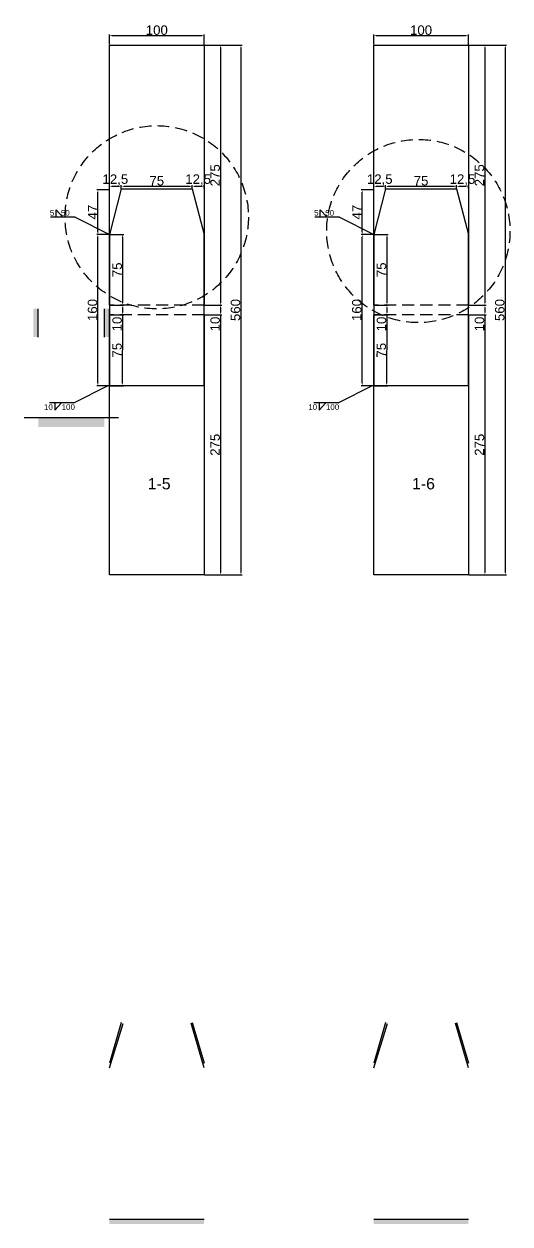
# Model space of a CAD drawing. Header units: millimetres. Extents: x 1455 to 24185, y -7041 to 4772.
# Drawn here: x 21156 to 21670, y 305 to 1574 of the extents above; entities that cross this region are included whole.
import ezdxf

# ---------------------------------------------------------------- set-up
doc = ezdxf.new("R2010")
doc.units = ezdxf.units.MM
doc.linetypes.add('DASHED', pattern=[19.05, 12.7, -6.35])
for name, color, linetype in [('切平处', 3, 'DASHED'), ('尺寸标注', 6, 'Continuous'), ('标号', 4, 'Continuous'), ('焊缝', 250, 'Continuous')]:
    doc.layers.add(name, color=color, linetype=linetype)
doc.styles.get("Standard").update_dxf_attribs({"font": 'arial.ttf'})
doc.dimstyles.new('ISO-25-JHF', dxfattribs={"dimtxt": 10, "dimasz": 2.5, "dimexe": 1.25, "dimexo": 0.625, "dimtad": 1, "dimtxsty": 'Standard', "dimcen": 2.5, "dimadec": 0, "dimazin": 0, "dimtfac": 1, "dimtmove": 0, "dimatfit": 3, "dimfxl": 1, "dimarcsym": 0})

# ---------------------------------------------------------------- blocks, each defined once
blk = doc.blocks.new('*D2601')
at = {"layer": 'Defpoints', "color": 0, "transparency": 16777216}
for p in [(21346.5, 1561.8), (21246.5, 1551.6), (21346.5, 1551.6)]:
    blk.add_point(p, dxfattribs=at)
at = {"layer": '尺寸标注', "color": 0, "lineweight": -2, "transparency": 16777216}
for p, q in [((21246.5, 1552.2), (21246.5, 1563)), ((21249, 1561.8), (21344, 1561.8)), ((21346.5, 1552.2), (21346.5, 1563))]:
    blk.add_line(p, q, dxfattribs=at)
at = {"layer": '尺寸标注', "color": 0, "transparency": 16777216}
for points in [[(21249, 1562.2), (21249, 1561.3), (21246.5, 1561.8)], [(21344, 1562.2), (21344, 1561.3), (21346.5, 1561.8)]]:
    blk.add_solid(points, dxfattribs=at)
at = {"layer": '尺寸标注', "color": 0, "transparency": 16777216, "insert": (21296.5, 1567.5), "char_height": 10, "attachment_point": 5}
blk.add_mtext('100', dxfattribs=at)
blk = doc.blocks.new('*D2602')
at = {"layer": 'Defpoints', "color": 0, "transparency": 16777216}
for p in [(21346.5, 1551.6), (21346.5, 1276.6), (21364, 1276.6)]:
    blk.add_point(p, dxfattribs=at)
at = {"layer": '尺寸标注', "color": 0, "lineweight": -2, "transparency": 16777216}
for p, q in [((21347.1, 1551.6), (21365.2, 1551.6)), ((21364, 1549.1), (21364, 1279.1)), ((21347.1, 1276.6), (21365.2, 1276.6))]:
    blk.add_line(p, q, dxfattribs=at)
at = {"layer": '尺寸标注', "color": 0, "transparency": 16777216}
for points in [[(21363.5, 1549.1), (21364.4, 1549.1), (21364, 1551.6)], [(21363.5, 1279.1), (21364.4, 1279.1), (21364, 1276.6)]]:
    blk.add_solid(points, dxfattribs=at)
at = {"layer": '尺寸标注', "color": 0, "transparency": 16777216, "insert": (21358.2, 1414.1), "char_height": 10, "attachment_point": 5, "rotation": 90}
blk.add_mtext('275', dxfattribs=at)
blk = doc.blocks.new('*D2483')
at = {"layer": 'Defpoints', "color": 0, "transparency": 16777216}
for p in [(21234.3, 1351.6), (21246.5, 1351.6), (21246.5, 1191.6)]:
    blk.add_point(p, dxfattribs=at)
at = {"layer": '尺寸标注', "color": 0, "lineweight": -2, "transparency": 16777216}
for p, q in [((21245.9, 1351.6), (21233.1, 1351.6)), ((21234.3, 1194.1), (21234.3, 1349.1)), ((21245.9, 1191.6), (21233.1, 1191.6))]:
    blk.add_line(p, q, dxfattribs=at)
at = {"layer": '尺寸标注', "color": 0, "transparency": 16777216}
for points in [[(21233.9, 1349.1), (21234.7, 1349.1), (21234.3, 1351.6)], [(21233.9, 1194.1), (21234.7, 1194.1), (21234.3, 1191.6)]]:
    blk.add_solid(points, dxfattribs=at)
at = {"layer": '尺寸标注', "color": 0, "transparency": 16777216, "insert": (21228.6, 1271.6), "char_height": 10, "attachment_point": 5, "rotation": 90}
blk.add_mtext('160', dxfattribs=at)
blk = doc.blocks.new('*D2603')
at = {"layer": 'Defpoints', "color": 0, "transparency": 16777216}
for p in [(21346.5, 1276.6), (21346.5, 1266.6), (21364, 1266.6)]:
    blk.add_point(p, dxfattribs=at)
at = {"layer": '尺寸标注', "color": 0, "lineweight": -2, "transparency": 16777216}
for p, q in [((21347.1, 1276.6), (21365.2, 1276.6)), ((21364, 1274.1), (21364, 1269.1)), ((21347.1, 1266.6), (21365.2, 1266.6)), ((21364, 1266.6), (21364, 1249.5))]:
    blk.add_line(p, q, dxfattribs=at)
at = {"layer": '尺寸标注', "color": 0, "transparency": 16777216}
for points in [[(21363.5, 1274.1), (21364.4, 1274.1), (21364, 1276.6)], [(21363.5, 1269.1), (21364.4, 1269.1), (21364, 1266.6)]]:
    blk.add_solid(points, dxfattribs=at)
at = {"layer": '尺寸标注', "color": 0, "transparency": 16777216, "insert": (21358.2, 1256.8), "char_height": 10, "attachment_point": 5, "rotation": 90}
blk.add_mtext('10', dxfattribs=at)
blk = doc.blocks.new('*D2604')
at = {"layer": 'Defpoints', "color": 0, "transparency": 16777216}
for p in [(21346.5, 1266.6), (21346.5, 991.6), (21364, 991.6)]:
    blk.add_point(p, dxfattribs=at)
at = {"layer": '尺寸标注', "color": 0, "lineweight": -2, "transparency": 16777216}
for p, q in [((21347.1, 1266.6), (21365.2, 1266.6)), ((21364, 1264.1), (21364, 994.1)), ((21347.1, 991.6), (21365.2, 991.6))]:
    blk.add_line(p, q, dxfattribs=at)
at = {"layer": '尺寸标注', "color": 0, "transparency": 16777216}
for points in [[(21363.5, 1264.1), (21364.4, 1264.1), (21364, 1266.6)], [(21363.5, 994.1), (21364.4, 994.1), (21364, 991.6)]]:
    blk.add_solid(points, dxfattribs=at)
at = {"layer": '尺寸标注', "color": 0, "transparency": 16777216, "insert": (21358.2, 1129.1), "char_height": 10, "attachment_point": 5, "rotation": 90}
blk.add_mtext('275', dxfattribs=at)
blk = doc.blocks.new('*D2484')
at = {"layer": 'Defpoints', "color": 0, "transparency": 16777216}
for p in [(21346.5, 1551.6), (21346.5, 991.6), (21385.4, 991.6)]:
    blk.add_point(p, dxfattribs=at)
at = {"layer": '尺寸标注', "color": 0, "lineweight": -2, "transparency": 16777216}
for p, q in [((21347.1, 1551.6), (21386.7, 1551.6)), ((21385.4, 1549.1), (21385.4, 994.1)), ((21347.1, 991.6), (21386.7, 991.6))]:
    blk.add_line(p, q, dxfattribs=at)
at = {"layer": '尺寸标注', "color": 0, "transparency": 16777216}
for points in [[(21385, 1549.1), (21385.8, 1549.1), (21385.4, 1551.6)], [(21385, 994.1), (21385.8, 994.1), (21385.4, 991.6)]]:
    blk.add_solid(points, dxfattribs=at)
at = {"layer": '尺寸标注', "color": 0, "transparency": 16777216, "insert": (21379.7, 1271.6), "char_height": 10, "attachment_point": 5, "rotation": 90}
blk.add_mtext('560', dxfattribs=at)
blk = doc.blocks.new('*D2605')
at = {"layer": 'Defpoints', "color": 0, "transparency": 16777216}
for p in [(21246.5, 1351.6), (21246.5, 1276.6), (21260.4, 1276.6)]:
    blk.add_point(p, dxfattribs=at)
at = {"layer": '尺寸标注', "color": 0, "lineweight": -2, "transparency": 16777216}
for p, q in [((21247.1, 1351.6), (21261.6, 1351.6)), ((21260.4, 1349.1), (21260.4, 1279.1)), ((21247.1, 1276.6), (21261.6, 1276.6))]:
    blk.add_line(p, q, dxfattribs=at)
at = {"layer": '尺寸标注', "color": 0, "transparency": 16777216}
for points in [[(21260, 1349.1), (21260.8, 1349.1), (21260.4, 1351.6)], [(21260, 1279.1), (21260.8, 1279.1), (21260.4, 1276.6)]]:
    blk.add_solid(points, dxfattribs=at)
at = {"layer": '尺寸标注', "color": 0, "transparency": 16777216, "insert": (21254.7, 1314.1), "char_height": 10, "attachment_point": 5, "rotation": 90}
blk.add_mtext('75', dxfattribs=at)
blk = doc.blocks.new('*D2606')
at = {"layer": 'Defpoints', "color": 0, "transparency": 16777216}
for p in [(21246.5, 1276.6), (21246.5, 1266.6), (21260.4, 1266.6)]:
    blk.add_point(p, dxfattribs=at)
at = {"layer": '尺寸标注', "color": 0, "lineweight": -2, "transparency": 16777216}
for p, q in [((21247.1, 1276.6), (21261.6, 1276.6)), ((21260.4, 1274.1), (21260.4, 1269.1)), ((21247.1, 1266.6), (21261.6, 1266.6)), ((21260.4, 1266.6), (21260.4, 1249.5))]:
    blk.add_line(p, q, dxfattribs=at)
at = {"layer": '尺寸标注', "color": 0, "transparency": 16777216}
for points in [[(21260, 1274.1), (21260.8, 1274.1), (21260.4, 1276.6)], [(21260, 1269.1), (21260.8, 1269.1), (21260.4, 1266.6)]]:
    blk.add_solid(points, dxfattribs=at)
at = {"layer": '尺寸标注', "color": 0, "transparency": 16777216, "insert": (21254.6, 1256.8), "char_height": 10, "attachment_point": 5, "rotation": 90}
blk.add_mtext('10', dxfattribs=at)
blk = doc.blocks.new('*D2485')
at = {"layer": 'Defpoints', "color": 0, "transparency": 16777216}
for p in [(21246.5, 1266.6), (21246.1, 1191.6), (21260, 1191.6)]:
    blk.add_point(p, dxfattribs=at)
at = {"layer": '尺寸标注', "color": 0, "lineweight": -2, "transparency": 16777216}
for p, q in [((21247.1, 1266.6), (21261.6, 1266.5)), ((21260.4, 1264.1), (21260, 1194.1)), ((21246.7, 1191.6), (21261.3, 1191.5))]:
    blk.add_line(p, q, dxfattribs=at)
at = {"layer": '尺寸标注', "color": 0, "transparency": 16777216}
for points in [[(21259.9, 1264.1), (21260.8, 1264.1), (21260.4, 1266.6)], [(21259.6, 1194.1), (21260.4, 1194.1), (21260, 1191.6)]]:
    blk.add_solid(points, dxfattribs=at)
at = {"layer": '尺寸标注', "color": 0, "transparency": 16777216, "insert": (21254.5, 1229.1), "char_height": 10, "attachment_point": 5, "rotation": 89.7211}
blk.add_mtext('75', dxfattribs=at)
blk = doc.blocks.new('*D2486')
at = {"layer": 'Defpoints', "color": 0, "transparency": 16777216}
for p in [(21234.3, 1398.6), (21246.5, 1398.6), (21246.5, 1351.6)]:
    blk.add_point(p, dxfattribs=at)
at = {"layer": '尺寸标注', "color": 0, "lineweight": -2, "transparency": 16777216}
for p, q in [((21245.9, 1398.6), (21233.1, 1398.6)), ((21234.3, 1354.1), (21234.3, 1396.1)), ((21245.9, 1351.6), (21233.1, 1351.6))]:
    blk.add_line(p, q, dxfattribs=at)
at = {"layer": '尺寸标注', "color": 0, "transparency": 16777216}
for points in [[(21233.9, 1396.1), (21234.7, 1396.1), (21234.3, 1398.6)], [(21233.9, 1354.1), (21234.7, 1354.1), (21234.3, 1351.6)]]:
    blk.add_solid(points, dxfattribs=at)
at = {"layer": '尺寸标注', "color": 0, "transparency": 16777216, "insert": (21228.7, 1375.1), "char_height": 10, "attachment_point": 5, "rotation": 89.9999}
blk.add_mtext('47', dxfattribs=at)
blk = doc.blocks.new('*D2487')
at = {"layer": 'Defpoints', "color": 0, "transparency": 16777216}
for p in [(21246.5, 1399), (21259, 1402.5), (21259, 1399)]:
    blk.add_point(p, dxfattribs=at)
at = {"layer": '尺寸标注', "color": 0, "lineweight": -2, "transparency": 16777216}
for p, q in [((21246.5, 1399.7), (21246.5, 1403.7)), ((21249, 1402.5), (21256.5, 1402.5)), ((21259, 1399.7), (21259, 1403.7))]:
    blk.add_line(p, q, dxfattribs=at)
at = {"layer": '尺寸标注', "color": 0, "transparency": 16777216}
for points in [[(21249, 1402.9), (21249, 1402), (21246.5, 1402.5)], [(21256.5, 1402.9), (21256.5, 1402), (21259, 1402.5)]]:
    blk.add_solid(points, dxfattribs=at)
at = {"layer": '尺寸标注', "color": 0, "transparency": 16777216, "insert": (21252.7, 1409.1), "char_height": 10, "attachment_point": 5}
blk.add_mtext('12,5', dxfattribs=at)
blk = doc.blocks.new('*D2488')
at = {"layer": 'Defpoints', "color": 0, "transparency": 16777216}
for p in [(21259, 1399), (21334, 1402.5), (21334, 1399)]:
    blk.add_point(p, dxfattribs=at)
at = {"layer": '尺寸标注', "color": 0, "lineweight": -2, "transparency": 16777216}
for p, q in [((21259, 1399.6), (21259, 1403.7)), ((21261.5, 1402.5), (21331.5, 1402.5)), ((21334, 1399.6), (21334, 1403.7))]:
    blk.add_line(p, q, dxfattribs=at)
at = {"layer": '尺寸标注', "color": 0, "transparency": 16777216}
for points in [[(21261.5, 1402.9), (21261.5, 1402), (21259, 1402.5)], [(21331.5, 1402.9), (21331.5, 1402), (21334, 1402.5)]]:
    blk.add_solid(points, dxfattribs=at)
at = {"layer": '尺寸标注', "color": 0, "transparency": 16777216, "insert": (21296.5, 1408.2), "char_height": 10, "attachment_point": 5}
blk.add_mtext('75', dxfattribs=at)
blk = doc.blocks.new('*D2489')
at = {"layer": 'Defpoints', "color": 0, "transparency": 16777216}
for p in [(21334, 1399.6), (21346.5, 1402.5), (21346.5, 1399.6)]:
    blk.add_point(p, dxfattribs=at)
at = {"layer": '尺寸标注', "color": 0, "lineweight": -2, "transparency": 16777216}
for p, q in [((21334, 1400.2), (21334, 1403.7)), ((21336.5, 1402.5), (21344, 1402.5)), ((21346.5, 1400.2), (21346.5, 1403.7))]:
    blk.add_line(p, q, dxfattribs=at)
at = {"layer": '尺寸标注', "color": 0, "transparency": 16777216}
for points in [[(21336.5, 1402.9), (21336.5, 1402), (21334, 1402.5)], [(21344, 1402.9), (21344, 1402), (21346.5, 1402.5)]]:
    blk.add_solid(points, dxfattribs=at)
at = {"layer": '尺寸标注', "color": 0, "transparency": 16777216, "insert": (21340.2, 1409.1), "char_height": 10, "attachment_point": 5}
blk.add_mtext('12,5', dxfattribs=at)
blk = doc.blocks.new('*D2607')
at = {"layer": 'Defpoints', "color": 0, "transparency": 16777216}
for p in [(21625.8, 1561.8), (21525.8, 1551.6), (21625.8, 1551.6)]:
    blk.add_point(p, dxfattribs=at)
at = {"layer": '尺寸标注', "color": 0, "lineweight": -2, "transparency": 16777216}
for p, q in [((21525.8, 1552.2), (21525.8, 1563)), ((21528.3, 1561.8), (21623.3, 1561.8)), ((21625.8, 1552.2), (21625.8, 1563))]:
    blk.add_line(p, q, dxfattribs=at)
at = {"layer": '尺寸标注', "color": 0, "transparency": 16777216}
for points in [[(21528.3, 1562.2), (21528.3, 1561.3), (21525.8, 1561.8)], [(21623.3, 1562.2), (21623.3, 1561.3), (21625.8, 1561.8)]]:
    blk.add_solid(points, dxfattribs=at)
at = {"layer": '尺寸标注', "color": 0, "transparency": 16777216, "insert": (21575.8, 1567.5), "char_height": 10, "attachment_point": 5}
blk.add_mtext('100', dxfattribs=at)
blk = doc.blocks.new('*D2608')
at = {"layer": 'Defpoints', "color": 0, "transparency": 16777216}
for p in [(21625.8, 1551.6), (21625.8, 1276.6), (21643.3, 1276.6)]:
    blk.add_point(p, dxfattribs=at)
at = {"layer": '尺寸标注', "color": 0, "lineweight": -2, "transparency": 16777216}
for p, q in [((21626.4, 1551.6), (21644.6, 1551.6)), ((21643.3, 1549.1), (21643.3, 1279.1)), ((21626.4, 1276.6), (21644.6, 1276.6))]:
    blk.add_line(p, q, dxfattribs=at)
at = {"layer": '尺寸标注', "color": 0, "transparency": 16777216}
for points in [[(21642.9, 1549.1), (21643.7, 1549.1), (21643.3, 1551.6)], [(21642.9, 1279.1), (21643.7, 1279.1), (21643.3, 1276.6)]]:
    blk.add_solid(points, dxfattribs=at)
at = {"layer": '尺寸标注', "color": 0, "transparency": 16777216, "insert": (21637.6, 1414.1), "char_height": 10, "attachment_point": 5, "rotation": 90}
blk.add_mtext('275', dxfattribs=at)
blk = doc.blocks.new('*D2490')
at = {"layer": 'Defpoints', "color": 0, "transparency": 16777216}
for p in [(21513.7, 1351.6), (21525.8, 1351.6), (21525.8, 1191.6)]:
    blk.add_point(p, dxfattribs=at)
at = {"layer": '尺寸标注', "color": 0, "lineweight": -2, "transparency": 16777216}
for p, q in [((21525.2, 1351.6), (21512.4, 1351.6)), ((21513.7, 1194.1), (21513.7, 1349.1)), ((21525.2, 1191.6), (21512.4, 1191.6))]:
    blk.add_line(p, q, dxfattribs=at)
at = {"layer": '尺寸标注', "color": 0, "transparency": 16777216}
for points in [[(21513.2, 1349.1), (21514.1, 1349.1), (21513.7, 1351.6)], [(21513.2, 1194.1), (21514.1, 1194.1), (21513.7, 1191.6)]]:
    blk.add_solid(points, dxfattribs=at)
at = {"layer": '尺寸标注', "color": 0, "transparency": 16777216, "insert": (21507.9, 1271.6), "char_height": 10, "attachment_point": 5, "rotation": 90}
blk.add_mtext('160', dxfattribs=at)
blk = doc.blocks.new('*D2609')
at = {"layer": 'Defpoints', "color": 0, "transparency": 16777216}
for p in [(21625.8, 1276.6), (21625.8, 1266.6), (21643.3, 1266.6)]:
    blk.add_point(p, dxfattribs=at)
at = {"layer": '尺寸标注', "color": 0, "lineweight": -2, "transparency": 16777216}
for p, q in [((21626.4, 1276.6), (21644.6, 1276.6)), ((21643.3, 1274.1), (21643.3, 1269.1)), ((21626.4, 1266.6), (21644.6, 1266.6)), ((21643.3, 1266.6), (21643.3, 1249.5))]:
    blk.add_line(p, q, dxfattribs=at)
at = {"layer": '尺寸标注', "color": 0, "transparency": 16777216}
for points in [[(21642.9, 1274.1), (21643.7, 1274.1), (21643.3, 1276.6)], [(21642.9, 1269.1), (21643.7, 1269.1), (21643.3, 1266.6)]]:
    blk.add_solid(points, dxfattribs=at)
at = {"layer": '尺寸标注', "color": 0, "transparency": 16777216, "insert": (21637.6, 1256.8), "char_height": 10, "attachment_point": 5, "rotation": 90}
blk.add_mtext('10', dxfattribs=at)
blk = doc.blocks.new('*D2610')
at = {"layer": 'Defpoints', "color": 0, "transparency": 16777216}
for p in [(21625.8, 1266.6), (21625.8, 991.6), (21643.3, 991.6)]:
    blk.add_point(p, dxfattribs=at)
at = {"layer": '尺寸标注', "color": 0, "lineweight": -2, "transparency": 16777216}
for p, q in [((21626.4, 1266.6), (21644.6, 1266.6)), ((21643.3, 1264.1), (21643.3, 994.1)), ((21626.4, 991.6), (21644.6, 991.6))]:
    blk.add_line(p, q, dxfattribs=at)
at = {"layer": '尺寸标注', "color": 0, "transparency": 16777216}
for points in [[(21642.9, 1264.1), (21643.7, 1264.1), (21643.3, 1266.6)], [(21642.9, 994.1), (21643.7, 994.1), (21643.3, 991.6)]]:
    blk.add_solid(points, dxfattribs=at)
at = {"layer": '尺寸标注', "color": 0, "transparency": 16777216, "insert": (21637.6, 1129.1), "char_height": 10, "attachment_point": 5, "rotation": 90}
blk.add_mtext('275', dxfattribs=at)
blk = doc.blocks.new('*D2491')
at = {"layer": 'Defpoints', "color": 0, "transparency": 16777216}
for p in [(21625.8, 1551.6), (21625.8, 991.6), (21664.8, 991.6)]:
    blk.add_point(p, dxfattribs=at)
at = {"layer": '尺寸标注', "color": 0, "lineweight": -2, "transparency": 16777216}
for p, q in [((21626.4, 1551.6), (21666, 1551.6)), ((21664.8, 1549.1), (21664.8, 994.1)), ((21626.4, 991.6), (21666, 991.6))]:
    blk.add_line(p, q, dxfattribs=at)
at = {"layer": '尺寸标注', "color": 0, "transparency": 16777216}
for points in [[(21664.3, 1549.1), (21665.2, 1549.1), (21664.8, 1551.6)], [(21664.3, 994.1), (21665.2, 994.1), (21664.8, 991.6)]]:
    blk.add_solid(points, dxfattribs=at)
at = {"layer": '尺寸标注', "color": 0, "transparency": 16777216, "insert": (21659, 1271.6), "char_height": 10, "attachment_point": 5, "rotation": 90}
blk.add_mtext('560', dxfattribs=at)
blk = doc.blocks.new('*D2611')
at = {"layer": 'Defpoints', "color": 0, "transparency": 16777216}
for p in [(21525.8, 1351.6), (21525.8, 1276.6), (21539.7, 1276.6)]:
    blk.add_point(p, dxfattribs=at)
at = {"layer": '尺寸标注', "color": 0, "lineweight": -2, "transparency": 16777216}
for p, q in [((21526.4, 1351.6), (21541, 1351.6)), ((21539.7, 1349.1), (21539.7, 1279.1)), ((21526.4, 1276.6), (21541, 1276.6))]:
    blk.add_line(p, q, dxfattribs=at)
at = {"layer": '尺寸标注', "color": 0, "transparency": 16777216}
for points in [[(21539.3, 1349.1), (21540.1, 1349.1), (21539.7, 1351.6)], [(21539.3, 1279.1), (21540.1, 1279.1), (21539.7, 1276.6)]]:
    blk.add_solid(points, dxfattribs=at)
at = {"layer": '尺寸标注', "color": 0, "transparency": 16777216, "insert": (21534, 1314.1), "char_height": 10, "attachment_point": 5, "rotation": 90}
blk.add_mtext('75', dxfattribs=at)
blk = doc.blocks.new('*D2612')
at = {"layer": 'Defpoints', "color": 0, "transparency": 16777216}
for p in [(21525.8, 1276.6), (21525.8, 1266.6), (21539.7, 1266.6)]:
    blk.add_point(p, dxfattribs=at)
at = {"layer": '尺寸标注', "color": 0, "lineweight": -2, "transparency": 16777216}
for p, q in [((21526.4, 1276.6), (21541, 1276.6)), ((21539.7, 1274.1), (21539.7, 1269.1)), ((21526.4, 1266.6), (21541, 1266.6)), ((21539.7, 1266.6), (21539.7, 1249.5))]:
    blk.add_line(p, q, dxfattribs=at)
at = {"layer": '尺寸标注', "color": 0, "transparency": 16777216}
for points in [[(21539.3, 1274.1), (21540.1, 1274.1), (21539.7, 1276.6)], [(21539.3, 1269.1), (21540.1, 1269.1), (21539.7, 1266.6)]]:
    blk.add_solid(points, dxfattribs=at)
at = {"layer": '尺寸标注', "color": 0, "transparency": 16777216, "insert": (21534, 1256.8), "char_height": 10, "attachment_point": 5, "rotation": 90}
blk.add_mtext('10', dxfattribs=at)
blk = doc.blocks.new('*D2492')
at = {"layer": 'Defpoints', "color": 0, "transparency": 16777216}
for p in [(21525.8, 1266.6), (21525.5, 1191.6), (21539.3, 1191.6)]:
    blk.add_point(p, dxfattribs=at)
at = {"layer": '尺寸标注', "color": 0, "lineweight": -2, "transparency": 16777216}
for p, q in [((21526.4, 1266.6), (21541, 1266.5)), ((21539.7, 1264.1), (21539.4, 1194.1)), ((21526.1, 1191.6), (21540.6, 1191.5))]:
    blk.add_line(p, q, dxfattribs=at)
at = {"layer": '尺寸标注', "color": 0, "transparency": 16777216}
for points in [[(21539.3, 1264.1), (21540.1, 1264.1), (21539.7, 1266.6)], [(21538.9, 1194.1), (21539.8, 1194.1), (21539.3, 1191.6)]]:
    blk.add_solid(points, dxfattribs=at)
at = {"layer": '尺寸标注', "color": 0, "transparency": 16777216, "insert": (21533.8, 1229.1), "char_height": 10, "attachment_point": 5, "rotation": 89.7211}
blk.add_mtext('75', dxfattribs=at)
blk = doc.blocks.new('*D2493')
at = {"layer": 'Defpoints', "color": 0, "transparency": 16777216}
for p in [(21513.7, 1398.6), (21525.8, 1398.6), (21525.8, 1351.6)]:
    blk.add_point(p, dxfattribs=at)
at = {"layer": '尺寸标注', "color": 0, "lineweight": -2, "transparency": 16777216}
for p, q in [((21525.2, 1398.6), (21512.4, 1398.6)), ((21513.7, 1354.1), (21513.7, 1396.1)), ((21525.2, 1351.6), (21512.4, 1351.6))]:
    blk.add_line(p, q, dxfattribs=at)
at = {"layer": '尺寸标注', "color": 0, "transparency": 16777216}
for points in [[(21513.2, 1396.1), (21514.1, 1396.1), (21513.7, 1398.6)], [(21513.2, 1354.1), (21514.1, 1354.1), (21513.7, 1351.6)]]:
    blk.add_solid(points, dxfattribs=at)
at = {"layer": '尺寸标注', "color": 0, "transparency": 16777216, "insert": (21508, 1375.1), "char_height": 10, "attachment_point": 5, "rotation": 89.9999}
blk.add_mtext('47', dxfattribs=at)
blk = doc.blocks.new('*D2494')
at = {"layer": 'Defpoints', "color": 0, "transparency": 16777216}
for p in [(21525.8, 1399), (21538.3, 1402.5), (21538.3, 1399)]:
    blk.add_point(p, dxfattribs=at)
at = {"layer": '尺寸标注', "color": 0, "lineweight": -2, "transparency": 16777216}
for p, q in [((21525.8, 1399.7), (21525.8, 1403.7)), ((21528.3, 1402.5), (21535.8, 1402.5)), ((21538.3, 1399.7), (21538.3, 1403.7))]:
    blk.add_line(p, q, dxfattribs=at)
at = {"layer": '尺寸标注', "color": 0, "transparency": 16777216}
for points in [[(21528.3, 1402.9), (21528.3, 1402), (21525.8, 1402.5)], [(21535.8, 1402.9), (21535.8, 1402), (21538.3, 1402.5)]]:
    blk.add_solid(points, dxfattribs=at)
at = {"layer": '尺寸标注', "color": 0, "transparency": 16777216, "insert": (21532.1, 1409.1), "char_height": 10, "attachment_point": 5}
blk.add_mtext('12,5', dxfattribs=at)
blk = doc.blocks.new('*D2495')
at = {"layer": 'Defpoints', "color": 0, "transparency": 16777216}
for p in [(21538.3, 1399), (21613.3, 1402.5), (21613.3, 1399)]:
    blk.add_point(p, dxfattribs=at)
at = {"layer": '尺寸标注', "color": 0, "lineweight": -2, "transparency": 16777216}
for p, q in [((21538.3, 1399.6), (21538.3, 1403.7)), ((21540.8, 1402.5), (21610.8, 1402.5)), ((21613.3, 1399.6), (21613.3, 1403.7))]:
    blk.add_line(p, q, dxfattribs=at)
at = {"layer": '尺寸标注', "color": 0, "transparency": 16777216}
for points in [[(21540.8, 1402.9), (21540.8, 1402), (21538.3, 1402.5)], [(21610.8, 1402.9), (21610.8, 1402), (21613.3, 1402.5)]]:
    blk.add_solid(points, dxfattribs=at)
at = {"layer": '尺寸标注', "color": 0, "transparency": 16777216, "insert": (21575.8, 1408.2), "char_height": 10, "attachment_point": 5}
blk.add_mtext('75', dxfattribs=at)
blk = doc.blocks.new('*D2496')
at = {"layer": 'Defpoints', "color": 0, "transparency": 16777216}
for p in [(21613.3, 1399.6), (21625.8, 1402.5), (21625.8, 1399.6)]:
    blk.add_point(p, dxfattribs=at)
at = {"layer": '尺寸标注', "color": 0, "lineweight": -2, "transparency": 16777216}
for p, q in [((21613.3, 1400.2), (21613.3, 1403.7)), ((21615.8, 1402.5), (21623.3, 1402.5)), ((21625.8, 1400.2), (21625.8, 1403.7))]:
    blk.add_line(p, q, dxfattribs=at)
at = {"layer": '尺寸标注', "color": 0, "transparency": 16777216}
for points in [[(21615.8, 1402.9), (21615.8, 1402), (21613.3, 1402.5)], [(21623.3, 1402.9), (21623.3, 1402), (21625.8, 1402.5)]]:
    blk.add_solid(points, dxfattribs=at)
at = {"layer": '尺寸标注', "color": 0, "transparency": 16777216, "insert": (21619.6, 1409.1), "char_height": 10, "attachment_point": 5}
blk.add_mtext('12,5', dxfattribs=at)

msp = doc.modelspace()

# ---------------------------------------------------------------- hatches: boundary and pattern name
at = {"layer": '焊缝'}
h = msp.add_hatch(color=250, dxfattribs=at)
h.dxf.hatch_style = 1
h.paths.add_polyline_path([(21171.167, 1272.925), (21166.167, 1272.925), (21166.167, 1242.925), (21171.167, 1242.925)])
h = msp.add_hatch(color=250, dxfattribs=at)
h.dxf.hatch_style = 1
h.paths.add_polyline_path([(21241.167, 1272.925), (21246.167, 1272.905), (21246.167, 1242.925), (21241.167, 1242.925)])
h = msp.add_hatch(color=250, dxfattribs=at)
h.dxf.hatch_style = 1
h.paths.add_polyline_path([(21171.167, 1147.925), (21171.167, 1157.925), (21241.167, 1157.925), (21241.167, 1147.925)])
h = msp.add_hatch(color=250, dxfattribs=at)
h.dxf.hatch_style = 1
h.paths.add_polyline_path([(21246.484, 475.236), (21246.484, 470.134), (21261.069, 517.195), (21258.984, 518.165)])
h = msp.add_hatch(color=250, dxfattribs=at)
h.dxf.hatch_style = 1
h.paths.add_polyline_path([(21346.484, 475.236), (21346.484, 470.134), (21332.441, 517.187), (21333.983, 518.119)])
h = msp.add_hatch(color=250, dxfattribs=at)
h.dxf.hatch_style = 1
h.paths.add_polyline_path([(21525.825, 475.236), (21525.825, 470.134), (21540.41, 517.195), (21538.325, 518.165)])
h = msp.add_hatch(color=250, dxfattribs=at)
h.dxf.hatch_style = 1
h.paths.add_polyline_path([(21625.825, 475.236), (21625.825, 470.134), (21611.782, 517.187), (21613.324, 518.119)])
h = msp.add_hatch(color=250, dxfattribs=at)
h.dxf.hatch_style = 1
h.paths.add_polyline_path([(21246.484, 305.134), (21246.484, 310.134), (21346.484, 310.134), (21346.479, 305.134)])
h = msp.add_hatch(color=250, dxfattribs=at)
h.dxf.hatch_style = 1
h.paths.add_polyline_path([(21525.825, 305.134), (21525.825, 310.134), (21625.825, 310.134), (21625.82, 305.134)])

# ---------------------------------------------------------------- linework, layer by layer
for p, q in [((21246.484, 1551.62), (21346.484, 1551.62)), ((21246.484, 1276.62), (21246.484, 1551.62)), ((21346.484, 1551.62), (21346.484, 1276.62)), ((21525.825, 1551.62), (21625.825, 1551.62)), ((21525.825, 1276.62), (21525.825, 1551.62)), ((21625.825, 1551.62), (21625.825, 1276.62)), ((21258.984, 1399.652), (21246.484, 1351.62)), ((21258.984, 1399.652), (21333.984, 1399.605)), ((21333.984, 1399.605), (21346.484, 1351.62)), ((21538.325, 1399.652), (21525.825, 1351.62)), ((21538.325, 1399.652), (21613.325, 1399.605)), ((21613.325, 1399.605), (21625.825, 1351.62)), ((21246.484, 1351.62), (21246.484, 1191.62)), ((21346.484, 1191.62), (21346.484, 1351.62)), ((21525.825, 1351.62), (21525.825, 1191.62)), ((21625.825, 1191.62), (21625.825, 1351.62)), ((21246.484, 991.62), (21246.484, 1266.62)), ((21346.484, 1266.62), (21346.484, 991.62)), ((21525.825, 991.62), (21525.825, 1266.62)), ((21625.825, 1266.62), (21625.825, 991.62)), ((21246.484, 1191.62), (21346.484, 1191.62)), ((21525.825, 1191.62), (21625.825, 1191.62)), ((21346.484, 991.62), (21246.484, 991.62)), ((21625.825, 991.62), (21525.825, 991.62))]:
    msp.add_line(p, q)
at = {"linetype": 'DASHED'}
for p, q in [((21346.484, 1276.62), (21246.484, 1276.62)), ((21625.825, 1276.62), (21525.825, 1276.62)), ((21346.484, 1266.62), (21246.484, 1266.62)), ((21625.825, 1266.62), (21525.825, 1266.62))]:
    msp.add_line(p, q, dxfattribs=at)
at = {"layer": '切平处'}
for centre in [(21296.459, 1369.683), (21572.92, 1355.147)]:
    msp.add_circle(centre, 96.875, dxfattribs=at)
at = {"layer": '尺寸标注'}
for p, q in [((21189.979, 1369.81), (21189.979, 1377.575)), ((21189.979, 1377.575), (21197.211, 1369.81)), ((21469.32, 1369.81), (21469.32, 1377.575)), ((21469.32, 1377.575), (21476.552, 1369.81)), ((21210.092, 1369.81), (21184.329, 1369.81)), ((21210.092, 1369.81), (21246.484, 1351.62)), ((21489.433, 1369.81), (21463.67, 1369.81)), ((21489.433, 1369.81), (21525.825, 1351.62)), ((21208.779, 1173.431), (21245.17, 1191.62)), ((21488.12, 1173.431), (21524.511, 1191.62)), ((21208.779, 1173.431), (21183.016, 1173.431)), ((21188.665, 1173.431), (21188.665, 1165.666)), ((21188.665, 1165.666), (21195.897, 1173.431)), ((21488.12, 1173.431), (21462.357, 1173.431)), ((21468.006, 1173.431), (21468.006, 1165.666)), ((21468.006, 1165.666), (21475.238, 1173.431))]:
    msp.add_line(p, q, dxfattribs=at)
at = {"layer": '焊缝'}
for p, q in [((21171.167, 1242.925), (21171.167, 1272.925)), ((21241.167, 1242.925), (21241.167, 1272.925)), ((21246.167, 1272.905), (21246.167, 1242.925)), ((21156.167, 1157.925), (21256.167, 1157.925)), ((21258.984, 518.165), (21246.479, 475.236)), ((21246.484, 470.134), (21261.069, 517.195)), ((21346.484, 470.134), (21332.929, 517.327)), ((21333.983, 518.119), (21346.489, 475.236)), ((21538.325, 518.165), (21525.82, 475.236)), ((21525.825, 470.134), (21540.41, 517.195)), ((21625.825, 470.134), (21612.27, 517.327)), ((21613.324, 518.119), (21625.83, 475.236)), ((21246.484, 310.134), (21346.484, 310.134)), ((21525.825, 310.134), (21625.825, 310.134))]:
    msp.add_line(p, q, dxfattribs=at)

# ---------------------------------------------------------------- texts
at = {"layer": '尺寸标注', "char_height": 6}
for s, insert, attachment_point in [('5   50', (21183.509, 1377.327), 1), ('5   50', (21462.85, 1377.327), 1), ('\\pt0;10    100', (21177.324, 1165.913), 7), ('\\pt0;10    100', (21456.665, 1165.913), 7)]:
    msp.add_mtext_dynamic_manual_height_columns(s, width=68.30832, gutter_width=12.5, heights=[0], dxfattribs=dict(at, insert=insert, attachment_point=attachment_point))
at = {"layer": '标号', "char_height": 12, "attachment_point": 7}
for s, insert in [('1-5', (21286.899, 1081.786)), ('1-6', (21566.24, 1081.786))]:
    msp.add_mtext_dynamic_manual_height_columns(s, width=70.10425, gutter_width=12.5, heights=[0], dxfattribs=dict(at, insert=insert))

# ---------------------------------------------------------------- dimensions: what is measured, and where the dimension line sits
at = {"layer": '尺寸标注'}
for p1, p2, distance, picture, middle in [((21246.484, 1551.62), (21346.484, 1551.62), 10.138, '*D2601', (21296.484, 1567.489)), ((21525.825, 1551.62), (21625.825, 1551.62), 10.138, '*D2607', (21575.825, 1567.489)), ((21346.484, 1551.62), (21346.484, 1276.62), 17.478, '*D2602', (21358.231, 1414.12)), ((21346.484, 1551.62), (21346.484, 991.62), 38.931, '*D2484', (21379.683, 1271.62)), ((21625.825, 1551.62), (21625.825, 1276.62), 17.478, '*D2608', (21637.572, 1414.12)), ((21625.825, 1551.62), (21625.825, 991.62), 38.931, '*D2491', (21659.024, 1271.62)), ((21258.984, 1398.98), (21333.984, 1398.98), 3.484, '*D2488', (21296.484, 1408.175)), ((21538.325, 1398.98), (21613.325, 1398.98), 3.484, '*D2495', (21575.825, 1408.175)), ((21246.484, 1351.62), (21246.484, 1398.62), 12.158, '*D2486', (21228.701, 1375.12)), ((21525.825, 1351.62), (21525.825, 1398.62), 12.158, '*D2493', (21508.042, 1375.12)), ((21246.484, 1191.62), (21246.484, 1351.62), 12.158, '*D2483', (21228.595, 1271.62)), ((21246.484, 1351.62), (21246.484, 1276.62), 13.891, '*D2605', (21254.664, 1314.12)), ((21525.825, 1191.62), (21525.825, 1351.62), 12.158, '*D2490', (21507.936, 1271.62)), ((21525.825, 1351.62), (21525.825, 1276.62), 13.891, '*D2611', (21534.005, 1314.12)), ((21246.484, 1276.62), (21246.484, 1266.62), 13.891, '*D2606', (21254.644, 1256.821)), ((21346.484, 1276.62), (21346.484, 1266.62), 17.478, '*D2603', (21358.231, 1256.821)), ((21525.825, 1276.62), (21525.825, 1266.62), 13.891, '*D2612', (21533.985, 1256.821)), ((21625.825, 1276.62), (21625.825, 1266.62), 17.478, '*D2609', (21637.572, 1256.821)), ((21246.484, 1266.62), (21246.118, 1191.62), 13.891, '*D2485', (21254.481, 1229.08)), ((21346.484, 1266.62), (21346.484, 991.62), 17.478, '*D2604', (21358.231, 1129.12)), ((21525.825, 1266.62), (21525.459, 1191.62), 13.891, '*D2492', (21533.822, 1229.08)), ((21625.825, 1266.62), (21625.825, 991.62), 17.478, '*D2610', (21637.572, 1129.12))]:
    dim = msp.add_aligned_dim(p1=p1, p2=p2, distance=distance, dimstyle='ISO-25-JHF', dxfattribs=at)
    dim.commit()
    dim.dimension.update_dxf_attribs({"geometry": picture, "text_midpoint": middle})
for base, p1, p2, picture, middle in [((21258.984, 1402.464), (21246.484, 1399.027), (21258.984, 1399.027), '*D2487', (21252.734, 1402.464)), ((21346.484, 1402.464), (21333.984, 1399.605), (21346.484, 1399.605), '*D2489', (21340.234, 1402.464)), ((21538.325, 1402.464), (21525.825, 1399.027), (21538.325, 1399.027), '*D2494', (21532.075, 1402.464)), ((21625.825, 1402.464), (21613.325, 1399.605), (21625.825, 1399.605), '*D2496', (21619.575, 1402.464))]:
    dim = msp.add_linear_dim(base=base, p1=p1, p2=p2, angle=0, dimstyle='ISO-25-JHF', dxfattribs=at)
    dim.commit()
    dim.dimension.update_dxf_attribs({"geometry": picture, "text_midpoint": middle, "dimtype": 161})

doc.saveas('drawing.dxf')
